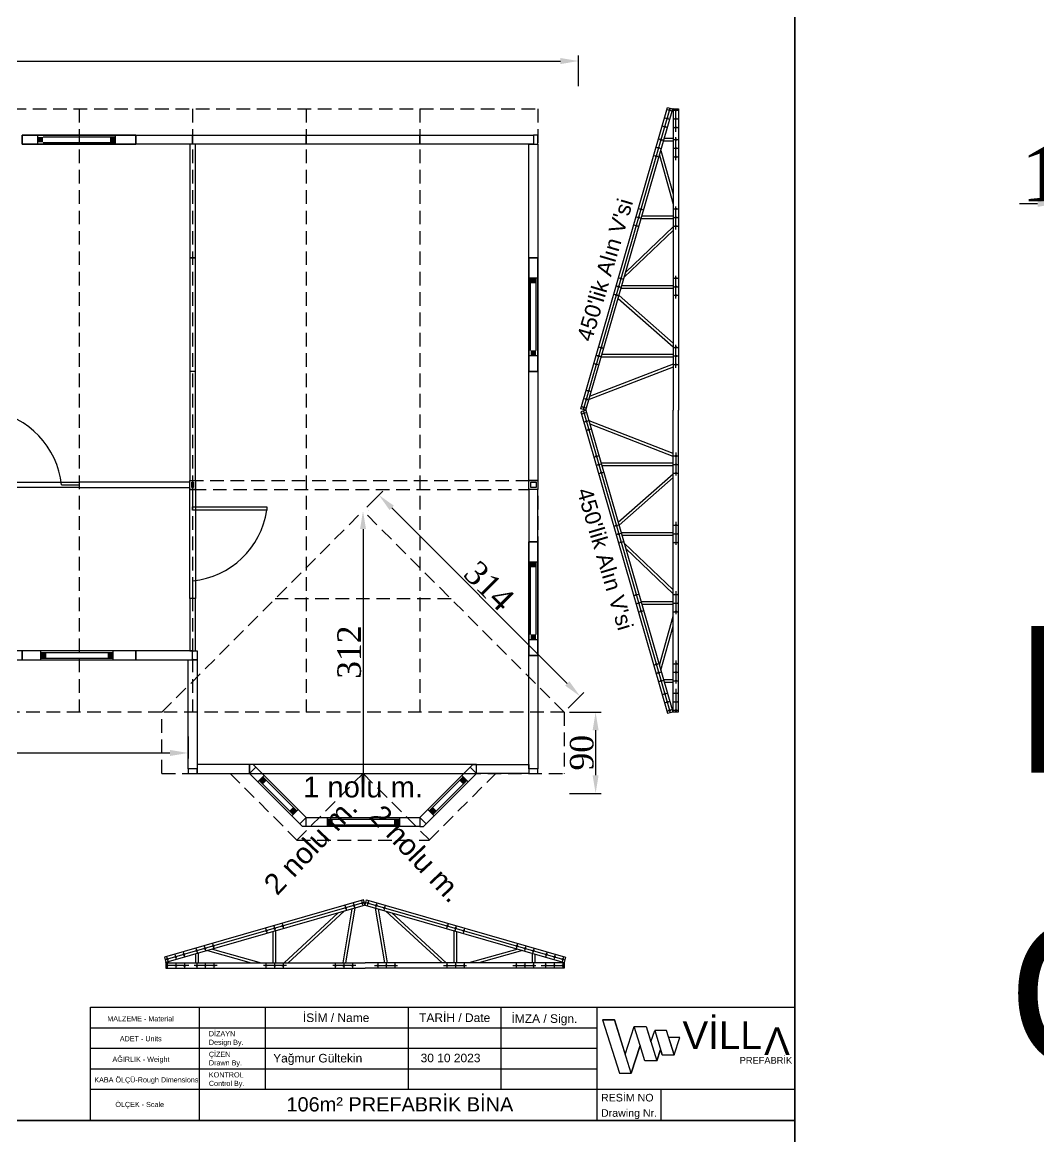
# Model space of a CAD drawing. Header units: millimetres. Extents: x 206945 to 219731, y -209822 to -201066.
# Drawn here: x 209069 to 210192, y -206064 to -204833 of the extents above; entities that cross this region are included whole.
import ezdxf
from ezdxf.enums import TextEntityAlignment as Align

# ---------------------------------------------------------------- set-up
doc = ezdxf.new("R2010")
doc.units = ezdxf.units.MM
doc.header["$MEASUREMENT"] = 0
doc.linetypes.add('DASHED', pattern=[0.75, 0.5, -0.25])
for name, color, linetype in [('1', 250, 'Continuous'), ('Block1', 255, 'Continuous'), ('DUVAR', 7, 'Continuous'), ('KAPI-PEN', 3, 'Continuous'), ('PANO', 11, 'Continuous'), ('ZEMİN', 191, 'Continuous'), ('ÖLÇÜLENDİRME', 121, 'Continuous')]:
    doc.layers.add(name, color=color, linetype=linetype)
doc.styles.add('133', font='times.ttf')
doc.styles.get("Standard").update_dxf_attribs({"font": 'arial.ttf'})
doc.dimstyles.new('MAKAS', dxfattribs={"dimscale": 20, "dimtxt": 1.3, "dimasz": 1, "dimexe": 0.3, "dimexo": 0.3, "dimgap": 0.1, "dimtad": 1, "dimrnd": 1, "dimzin": 12, "dimdsep": 46, "dimlunit": 6, "dimtxsty": '133', "dimcen": 0.8, "dimdle": 0.0005, "dimclrd": 4, "dimclre": 6, "dimclrt": 2, "dimazin": 3, "dimtfac": 1, "dimtmove": 0, "dimatfit": 2, "dimldrblk": 'DOTSMALL', "dimfxl": 0, "dimtolj": 1, "dimtzin": 0, "dimarcsym": 0})

# ---------------------------------------------------------------- blocks, each defined once
blk = doc.blocks.new('ehr')
at = {"layer": 'PANO', "color": 1}
for p, q in [((-20063, -6682.3), (-19983, -6682.3)), ((-20063, -6688.3), (-19983, -6688.3))]:
    blk.add_line(p, q, dxfattribs=at)
for points in [[(-20069, -6690.3), (-20069, -6680.3)], [(-19983, -6690.3), (-19983, -6680.3)]]:
    blk.add_lwpolyline(points, dxfattribs=at)
for points in [[(-20069, -6688.3), (-20063, -6688.3), (-20069, -6682.3), (-20063, -6682.3)], [(-19983, -6688.3), (-19989, -6688.3), (-19983, -6682.3), (-19989, -6682.3)]]:
    blk.add_solid(points, dxfattribs=at)
blk = doc.blocks.new('110')
blk.add_lwpolyline([(74265.2, -40100.5), (74265.2, -40226), (74275.2, -40226), (74275.2, -40100.5)], close=True)
blk = doc.blocks.new('ewrt')
at = {"layer": 'PANO', "color": 1}
for p, q in [((-20140.2, -6827.4), (-20140.2, -6747.4)), ((-20134.2, -6827.4), (-20134.2, -6747.4))]:
    blk.add_line(p, q, dxfattribs=at)
for points in [[(-20132.2, -6747.4), (-20142.2, -6747.4)], [(-20132.2, -6833.4), (-20142.2, -6833.4)]]:
    blk.add_lwpolyline(points, dxfattribs=at)
for points in [[(-20134.2, -6747.4), (-20134.2, -6753.4), (-20140.2, -6747.4), (-20140.2, -6753.4)], [(-20134.2, -6833.4), (-20134.2, -6827.4), (-20140.2, -6833.4), (-20140.2, -6827.4)]]:
    blk.add_solid(points, dxfattribs=at)
blk = doc.blocks.new('ey')
at = {"layer": 'PANO', "color": 1}
for p, q in [((-19606.1, -6885.5), (-19526.1, -6885.5)), ((-19606.1, -6891.5), (-19526.1, -6891.5))]:
    blk.add_line(p, q, dxfattribs=at)
for points in [[(-19606.1, -6893.5), (-19606.1, -6883.5)], [(-19526.1, -6893.5), (-19526.1, -6883.5)]]:
    blk.add_lwpolyline(points, dxfattribs=at)
for points in [[(-19606.1, -6891.5), (-19600.1, -6891.5), (-19606.1, -6885.5), (-19600.1, -6885.5)], [(-19526.1, -6891.5), (-19532.1, -6891.5), (-19526.1, -6885.5), (-19532.1, -6885.5)]]:
    blk.add_solid(points, dxfattribs=at)
blk = doc.blocks.new('D')
blk.add_lwpolyline([(69161.3, -39614.6), (69286.8, -39614.6), (69286.8, -39608.6), (69161.3, -39608.6)], close=True)
blk = doc.blocks.new('KAPI')
for points in [[(68907.3, -39991.1), (68907.3, -40116.6), (68913.3, -40116.6), (68913.3, -39991.1)], [(68907.3, -39991.1), (68907.3, -40116.6), (68913.3, -40116.6), (68913.3, -39991.1)], [(68913.3, -40116.6), (68913.3, -39991.1), (68907.3, -39991.1), (68907.3, -40116.6)]]:
    blk.add_lwpolyline(points, close=True)
at = {"layer": 'KAPI-PEN'}
for points in [[(68910.3, -39991.1), (68910.3, -40019.1)], [(68910.3, -40097.1), (68910.3, -40116.6)]]:
    blk.add_lwpolyline(points, dxfattribs=at)
blk.add_lwpolyline([(68910.3, -40097.1, -0.341049), (68828.3, -40019.1), (68910.3, -40019.1), (68910.3, -40015.1), (68828.3, -40015.1), (68828.3, -40019.1)], format="xyb", dxfattribs=at)
blk = doc.blocks.new('*D7210')
at = {"layer": 'Defpoints', "color": 0}
for p in [(209683.9, -204875.3), (208203.4, -204909.1), (209683.9, -204909.1)]:
    blk.add_point(p, dxfattribs=at)
at = {"layer": 'DUVAR', "color": 6, "lineweight": -2}
for p, q in [((208203.4, -204903.1), (208203.4, -204869.3)), ((209683.9, -204903.1), (209683.9, -204869.3))]:
    blk.add_line(p, q, dxfattribs=at)
at = {"layer": 'DUVAR', "color": 4, "lineweight": -2}
blk.add_line((208223.4, -204875.3), (209663.9, -204875.3), dxfattribs=at)
at = {"layer": 'DUVAR', "color": 4}
for points in [[(208223.4, -204872), (208223.4, -204878.7), (208203.4, -204875.3)], [(209663.9, -204878.7), (209663.9, -204872), (209683.9, -204875.3)]]:
    blk.add_solid(points, dxfattribs=at)
at = {"layer": 'DUVAR', "color": 2, "insert": (208943.7, -204860.1), "char_height": 26, "attachment_point": 5, "style": '133'}
blk.add_mtext('\\A1;1.480', dxfattribs=at)
blk = doc.blocks.new('_DotSmall')
at = {"color": 0, "linetype": 'ByBlock', "const_width": 0.5}
blk.add_lwpolyline([(-0.0625, 0, 1), (0.0625, 0, 1)], format="xyb", close=True, dxfattribs=at)
blk = doc.blocks.new('*D7212')
at = {"layer": 'Defpoints', "color": 0}
for p in [(209667.9, -205594.7), (209667.9, -205684.4), (209702.7, -205684.4)]:
    blk.add_point(p, dxfattribs=at)
at = {"layer": 'DUVAR', "color": 6, "lineweight": -2}
for p, q in [((209673.9, -205594.7), (209708.7, -205594.7)), ((209673.9, -205684.4), (209708.7, -205684.4))]:
    blk.add_line(p, q, dxfattribs=at)
at = {"layer": 'DUVAR', "color": 4, "lineweight": -2}
blk.add_line((209702.7, -205614.7), (209702.7, -205664.4), dxfattribs=at)
at = {"layer": 'DUVAR', "color": 4}
for points in [[(209706, -205614.7), (209699.4, -205614.7), (209702.7, -205594.7)], [(209699.4, -205664.4), (209706, -205664.4), (209702.7, -205684.4)]]:
    blk.add_solid(points, dxfattribs=at)
at = {"layer": 'DUVAR', "color": 2, "insert": (209687.5, -205639.5), "char_height": 26, "attachment_point": 5, "rotation": 90, "style": '133'}
blk.add_mtext('\\A1;90', dxfattribs=at)
blk = doc.blocks.new('*D7214')
at = {"layer": 'Defpoints', "color": 0}
for p in [(209445.7, -205372.4), (209685.5, -205577.1), (209667.9, -205594.7)]:
    blk.add_point(p, dxfattribs=at)
at = {"layer": 'DUVAR', "color": 6, "lineweight": -2}
for p, q in [((209449.9, -205368.2), (209467.5, -205350.6)), ((209672.2, -205590.4), (209689.8, -205572.9))]:
    blk.add_line(p, q, dxfattribs=at)
at = {"layer": 'DUVAR', "color": 4, "lineweight": -2}
blk.add_line((209477.4, -205369), (209671.4, -205563), dxfattribs=at)
at = {"layer": 'DUVAR', "color": 4}
for points in [[(209479.8, -205366.6), (209475, -205371.4), (209463.3, -205354.9)], [(209669, -205565.3), (209673.7, -205560.6), (209685.5, -205577.1)]]:
    blk.add_solid(points, dxfattribs=at)
at = {"layer": 'DUVAR', "color": 2, "insert": (209585.1, -205455.2), "char_height": 26, "attachment_point": 5, "rotation": 315, "style": '133'}
blk.add_mtext('\\A1;314', dxfattribs=at)
blk = doc.blocks.new('*D7215')
at = {"layer": 'Defpoints', "color": 0}
for p in [(209445.7, -205372.4), (209445.7, -205684.4), (209445.7, -205684.4)]:
    blk.add_point(p, dxfattribs=at)
at = {"layer": 'DUVAR', "color": 6, "lineweight": -2}
for p, q in [((209451.7, -205372.4), (209451.7, -205372.4)), ((209451.7, -205684.4), (209451.7, -205684.4))]:
    blk.add_line(p, q, dxfattribs=at)
at = {"layer": 'DUVAR', "color": 4, "lineweight": -2}
blk.add_line((209445.7, -205392.4), (209445.7, -205664.4), dxfattribs=at)
at = {"layer": 'DUVAR', "color": 4}
for points in [[(209449, -205392.4), (209442.4, -205392.4), (209445.7, -205372.4)], [(209442.4, -205664.4), (209449, -205664.4), (209445.7, -205684.4)]]:
    blk.add_solid(points, dxfattribs=at)
at = {"layer": 'DUVAR', "color": 2, "insert": (209430.5, -205528.4), "char_height": 26, "attachment_point": 5, "rotation": 90, "style": '133'}
blk.add_mtext('\\A1;312', dxfattribs=at)
blk = doc.blocks.new('*D7315')
at = {"layer": 'Defpoints', "color": 0}
for p in [(210211, -204944.1), (210226, -204944.1), (210226, -205033.1)]:
    blk.add_point(p, dxfattribs=at)
at = {"layer": 'ÖLÇÜLENDİRME', "color": 6, "lineweight": -2, "ltscale": 0.5}
for p, q in [((210211, -204950.1), (210211, -205039.1)), ((210226, -204950.1), (210226, -205039.1))]:
    blk.add_line(p, q, dxfattribs=at)
at = {"layer": 'ÖLÇÜLENDİRME', "color": 4, "lineweight": -2, "ltscale": 0.5}
for p, q in [((210191, -205033.1), (210171, -205033.1)), ((210211, -205033.1), (210226, -205033.1)), ((210246, -205033.1), (210266, -205033.1))]:
    blk.add_line(p, q, dxfattribs=at)
at = {"layer": 'ÖLÇÜLENDİRME', "color": 4}
for points in [[(210191, -205036.4), (210191, -205029.8), (210211, -205033.1)], [(210246, -205029.8), (210246, -205036.4), (210226, -205033.1)]]:
    blk.add_solid(points, dxfattribs=at)
at = {"layer": 'ÖLÇÜLENDİRME', "color": 2, "insert": (210218.5, -205000.6), "char_height": 60, "attachment_point": 5, "style": '133'}
blk.add_mtext('\\A1;15', dxfattribs=at)
blk = doc.blocks.new('*D7507')
at = {"layer": 'Defpoints', "color": 0}
for p in [(208634.9, -205615.5), (209252.4, -205615.5), (209252.4, -205639.8)]:
    blk.add_point(p, dxfattribs=at)
at = {"layer": 'DUVAR', "color": 6, "lineweight": -2}
for p, q in [((208634.9, -205621.5), (208634.9, -205645.8)), ((209252.4, -205621.5), (209252.4, -205645.8))]:
    blk.add_line(p, q, dxfattribs=at)
at = {"layer": 'DUVAR', "color": 4, "lineweight": -2}
blk.add_line((208654.9, -205639.8), (209232.4, -205639.8), dxfattribs=at)
at = {"layer": 'DUVAR', "color": 4}
for points in [[(208654.9, -205636.4), (208654.9, -205643.1), (208634.9, -205639.8)], [(209232.4, -205643.1), (209232.4, -205636.4), (209252.4, -205639.8)]]:
    blk.add_solid(points, dxfattribs=at)
at = {"layer": 'DUVAR', "color": 2, "insert": (208943.7, -205624.6), "char_height": 26, "attachment_point": 5, "style": '133'}
blk.add_mtext('\\A1;618', dxfattribs=at)

msp = doc.modelspace()

# ---------------------------------------------------------------- linework, layer by layer
at = {"color": 1, "ltscale": 5}
for p, q in [((209375.877, -205718.091), (209378.806, -205721.02)), ((209382.948, -205721.02), (209378.806, -205721.02)), ((209508.448, -205721.02), (209512.59, -205721.02)), ((209515.519, -205718.091), (209512.59, -205721.02))]:
    msp.add_line(p, q, dxfattribs=at)
at = {"linetype": 'Continuous', "lineweight": 25}
msp.add_line((209922.706, -206011.455), (209144.671, -206011.455), dxfattribs=at)
at = {"color": 254, "linetype": 'Continuous', "lineweight": 25, "ltscale": 1}
for p, q in [((209922.706, -206011.455), (209704.015, -206011.455)), ((209774.714, -206011.455), (209774.714, -206045.924))]:
    msp.add_line(p, q, dxfattribs=at)
at = {"color": 2}
for points in [[(209922.706, -203379.081), (219729.429, -203379.081), (219729.429, -209821.577), (209922.706, -209821.577)], [(209922.706, -206045.924), (207957.297, -206045.924), (207957.297, -204712.502), (209922.706, -204712.502)], [(209144.671, -205920.614), (209922.706, -205920.614), (209922.706, -206045.924), (209144.671, -206045.924)], [(209922.706, -207379.345), (207957.297, -207379.345), (207957.297, -206045.924), (209922.706, -206045.924)]]:
    msp.add_lwpolyline(points, close=True, dxfattribs=at)
for points in [[(209069.198, -204957.162), (209194.698, -204957.162), (209194.698, -204967.162), (209069.198, -204967.162)], [(209069.198, -204957.162), (209194.698, -204957.162), (209194.698, -204967.162), (209069.198, -204967.162)], [(209069.198, -204957.162), (209194.698, -204957.162), (209194.698, -204967.162), (209069.198, -204967.162)], [(209069.198, -204967.162), (209194.698, -204967.162), (209194.698, -204957.162), (209069.198, -204957.162)], [(209194.698, -204957.162), (209257.448, -204957.162), (209257.448, -204967.162), (209194.698, -204967.162)], [(209628.948, -205218.162), (209628.948, -205092.662), (209638.948, -205092.662), (209638.948, -205218.162)], [(209628.948, -205218.162), (209628.948, -205092.662), (209638.948, -205092.662), (209638.948, -205218.162)], [(209628.948, -205218.162), (209628.948, -205092.662), (209638.948, -205092.662), (209638.948, -205218.162)], [(209638.948, -205218.162), (209638.948, -205092.662), (209628.948, -205092.662), (209628.948, -205218.162)], [(209254.448, -205218.162), (209254.448, -205338.662), (209260.448, -205338.662), (209260.448, -205218.162)], [(209628.948, -205338.662), (209628.948, -205218.162), (209638.948, -205218.162), (209638.948, -205338.662)], [(209131.948, -205346.662), (209254.448, -205346.662), (209254.448, -205340.662), (209131.948, -205340.662)], [(209260.448, -205348.662), (209260.448, -205469.162), (209254.448, -205469.162), (209254.448, -205348.662)], [(209260.448, -205348.662), (209260.448, -205469.162), (209254.448, -205469.162), (209254.448, -205348.662)], [(209254.448, -205469.162), (209254.448, -205348.662), (209260.448, -205348.662), (209260.448, -205469.162)], [(209638.948, -205406.412), (209638.948, -205348.662), (209628.948, -205348.662), (209628.948, -205406.412)], [(209628.948, -205531.912), (209628.948, -205406.412), (209638.948, -205406.412), (209638.948, -205531.912)], [(209628.948, -205531.912), (209628.948, -205406.412), (209638.948, -205406.412), (209638.948, -205531.912)], [(209628.948, -205531.912), (209628.948, -205406.412), (209638.948, -205406.412), (209638.948, -205531.912)], [(209638.948, -205531.912), (209638.948, -205406.412), (209628.948, -205406.412), (209628.948, -205531.912)], [(209254.448, -205469.162), (209254.448, -205526.912), (209260.448, -205526.912), (209260.448, -205469.162)], [(209006.448, -205536.912), (209069.198, -205536.912), (209069.198, -205526.912), (209006.448, -205526.912)], [(209069.198, -205536.912), (209194.698, -205536.912), (209194.698, -205526.912), (209069.198, -205526.912)], [(209194.698, -205536.912), (209257.448, -205536.912), (209257.448, -205526.912), (209194.698, -205526.912)], [(209252.448, -205657.412), (209252.448, -205536.912), (209262.448, -205536.912), (209262.448, -205657.412)], [(209320.198, -205652.412), (209262.448, -205652.412), (209262.448, -205662.412), (209320.198, -205662.412)], [(209320.198, -205662.412), (209571.198, -205662.412), (209571.198, -205652.412), (209320.198, -205652.412)], [(209327.269, -205655.341), (209382.948, -205711.02), (209375.877, -205718.091), (209320.198, -205662.412)], [(209564.127, -205655.341), (209508.448, -205711.02), (209515.519, -205718.091), (209571.198, -205662.412)], [(209571.198, -205652.412), (209628.948, -205652.412), (209628.948, -205662.412), (209571.198, -205662.412)], [(209382.948, -205711.02), (209508.448, -205711.02), (209508.448, -205721.02), (209382.948, -205721.02)]]:
    msp.add_lwpolyline(points, close=True)
at = {"color": 1, "ltscale": 5}
for points in [[(209327.269, -205655.341), (209324.34, -205652.412), (209320.198, -205652.412)], [(209564.127, -205655.341), (209567.056, -205652.412), (209571.198, -205652.412)]]:
    msp.add_lwpolyline(points, dxfattribs=at)
msp.add_lwpolyline([(209710.338, -205934.499), (209728.929, -205993.528), (209741.874, -205993.528), (209723.589, -205934.499), (209710.338, -205934.499), (209723.589, -205934.499), (209735.452, -205972.795), (209745.272, -205941.881), (209758.541, -205941.881), (209770.353, -205979.721), (209757.247, -205979.721), (209751.89, -205962.794), (209741.874, -205993.528), (209751.89, -205962.794), (209745.272, -205941.881), (209758.541, -205941.881), (209763.86, -205958.921), (209768.088, -205946.409), (209776.34, -205973.415), (209774.535, -205967.506), (209770.353, -205979.721), (209774.535, -205967.506), (209776.34, -205973.415), (209789.609, -205973.415), (209795.92, -205954.01), (209783.33, -205954.01), (209789.609, -205973.415), (209780.871, -205946.409), (209768.088, -205946.409)])
at = {"layer": '1', "color": 7, "linetype": 'Continuous', "lineweight": 25, "ltscale": 1}
for p, q in [((209264.846, -206045.924), (209264.846, -205920.614)), ((209704.015, -205920.614), (209704.015, -206045.924))]:
    msp.add_line(p, q, dxfattribs=at)
at = {"layer": '1', "color": 254, "linetype": 'Continuous', "lineweight": 25, "ltscale": 1, "flags": 128}
for points in [[(209337.708, -205920.614), (209337.708, -206011.455), (209337.708, -206011.455)], [(209495.709, -205920.614), (209495.709, -206012.034)], [(209597.929, -205920.614), (209597.929, -206011.455)]]:
    msp.add_lwpolyline(points, dxfattribs=at)
at = {"layer": '1', "color": 255, "linetype": 'Continuous', "lineweight": 25, "ltscale": 1, "flags": 128}
for points in [[(209144.671, -205943.324), (209337.708, -205943.324), (209495.709, -205943.324), (209560.079, -205943.324), (209704.015, -205943.324)], [(209144.671, -205966.035), (209337.708, -205966.035), (209495.709, -205966.035), (209560.079, -205966.035), (209704.015, -205966.035)], [(209144.671, -205988.745), (209337.708, -205988.745), (209495.709, -205988.745), (209560.079, -205988.745), (209704.015, -205988.745)]]:
    msp.add_lwpolyline(points, dxfattribs=at)
at = {"layer": 'Block1', "color": 1, "linetype": 'DASHED', "ltscale": 30}
for p, q in [((208248.448, -204928.162), (209638.948, -204928.162)), ((209131.948, -204928.162), (209131.948, -205594.662)), ((209257.448, -204928.162), (209257.448, -205594.662)), ((209382.948, -204928.162), (209382.948, -205594.662)), ((209508.448, -204928.162), (209508.448, -205594.662)), ((209638.948, -204928.162), (209638.948, -205594.662)), ((209254.448, -205338.662), (209628.948, -205338.662)), ((209257.448, -205348.662), (209628.948, -205348.662)), ((209223.448, -205594.662), (209445.698, -205372.412)), ((209667.948, -205594.662), (209445.698, -205372.412)), ((209542.948, -205469.662), (209348.448, -205469.662)), ((209223.448, -205594.662), (208663.948, -205594.662)), ((209667.948, -205594.662), (209223.448, -205594.662)), ((209223.448, -205662.412), (209223.448, -205594.662)), ((209667.948, -205594.662), (209667.948, -205662.412)), ((209223.448, -205662.412), (209667.948, -205662.412)), ((209298.985, -205662.412), (209372.593, -205736.02)), ((209372.593, -205736.02), (209445.698, -205662.412)), ((209445.698, -205662.412), (209519.055, -205735.769)), ((209518.803, -205736.02), (209592.411, -205662.412)), ((209372.593, -205736.02), (209518.803, -205736.02))]:
    msp.add_line(p, q, dxfattribs=at)
at = {"layer": 'Block1', "color": 1}
for p, q in [((209686.298, -205259.501), (209782.265, -204926.501)), ((209692.063, -205261.162), (209788.03, -204928.162)), ((209782.265, -204926.501), (209788.03, -204928.162)), ((209788.476, -204931.162), (209787.166, -204931.162)), ((209788.476, -204928.162), (209788.03, -204928.162)), ((209788.476, -204928.162), (209788.476, -205261.162)), ((209788.476, -204928.162), (209794.476, -204928.162)), ((209794.476, -204928.162), (209794.476, -205261.162)), ((209777.8, -204963.662), (209788.476, -204963.662)), ((209778.664, -204960.662), (209788.476, -204960.662)), ((209773.235, -204979.5), (209788.476, -205033.55)), ((209774.811, -204974.033), (209788.476, -205022.496)), ((209788.476, -205049.662), (209753.015, -205049.662)), ((209788.476, -205046.662), (209753.88, -205046.662)), ((209788.476, -205062.603), (209734.393, -205114.28)), ((209788.476, -205058.454), (209736.044, -205108.554)), ((209730.969, -205126.162), (209788.476, -205126.162)), ((209731.834, -205123.162), (209788.476, -205123.162)), ((209727.68, -205137.574), (209788.476, -205191.022)), ((209728.599, -205134.387), (209788.476, -205187.027)), ((209788.476, -205202.662), (209708.923, -205202.662)), ((209788.476, -205199.662), (209709.787, -205199.662)), ((209692.063, -205261.162), (209686.298, -205259.501)), ((209692.063, -205261.162), (209686.298, -205262.824)), ((209686.298, -205262.824), (209782.265, -205595.824)), ((209692.063, -205261.162), (209788.03, -205594.162)), ((209788.476, -205594.162), (209788.476, -205261.162)), ((209794.476, -205594.162), (209794.476, -205261.162)), ((209788.476, -205319.662), (209708.923, -205319.662)), ((209788.476, -205322.662), (209709.787, -205322.662)), ((209727.68, -205384.75), (209788.476, -205331.302)), ((209728.599, -205387.937), (209788.476, -205335.297)), ((209730.969, -205396.162), (209788.476, -205396.162)), ((209731.834, -205399.162), (209788.476, -205399.162)), ((209788.476, -205459.721), (209734.393, -205408.044)), ((209788.476, -205463.87), (209736.044, -205413.771)), ((209788.476, -205472.662), (209753.015, -205472.662)), ((209788.476, -205475.662), (209753.88, -205475.662)), ((209773.235, -205542.824), (209788.476, -205488.774)), ((209774.811, -205548.291), (209788.476, -205499.829)), ((209777.8, -205558.662), (209788.476, -205558.662)), ((209778.664, -205561.662), (209788.476, -205561.662)), ((209782.265, -205595.824), (209788.03, -205594.162)), ((209788.476, -205591.162), (209787.166, -205591.162)), ((209788.476, -205594.162), (209788.03, -205594.162)), ((209788.476, -205594.162), (209794.476, -205594.162)), ((209446.286, -205802.066), (209226.286, -205865.468)), ((209447.948, -205807.832), (209227.948, -205871.233)), ((209447.948, -205807.832), (209446.286, -205802.066)), ((209447.948, -205807.832), (209449.61, -205802.066)), ((209447.948, -205807.832), (209667.948, -205871.233)), ((209449.61, -205802.066), (209669.61, -205865.468)), ((209346.448, -205871.679), (209346.448, -205837.083)), ((209349.448, -205871.679), (209349.448, -205836.218)), ((209546.448, -205871.679), (209546.448, -205836.218)), ((209549.448, -205871.679), (209549.448, -205837.083)), ((209279.286, -205856.438), (209333.336, -205871.679)), ((209616.61, -205856.438), (209562.56, -205871.679)), ((209226.286, -205865.468), (209227.948, -205871.233)), ((209260.448, -205861.867), (209260.448, -205871.679)), ((209263.448, -205861.003), (209263.448, -205871.679)), ((209273.819, -205858.014), (209322.281, -205871.679)), ((209622.077, -205858.014), (209573.615, -205871.679)), ((209632.448, -205861.003), (209632.448, -205871.679)), ((209635.448, -205861.867), (209635.448, -205871.679)), ((209669.61, -205865.468), (209667.948, -205871.233)), ((209227.948, -205871.679), (209227.948, -205871.233)), ((209227.948, -205871.679), (209447.948, -205871.679)), ((209227.948, -205871.679), (209227.948, -205877.679)), ((209227.948, -205877.679), (209447.948, -205877.679)), ((209230.948, -205871.679), (209230.948, -205870.369)), ((209667.948, -205871.679), (209447.948, -205871.679)), ((209667.948, -205877.679), (209447.948, -205877.679)), ((209664.948, -205871.679), (209664.948, -205870.369)), ((209667.948, -205871.679), (209667.948, -205871.233)), ((209667.948, -205871.679), (209667.948, -205877.679))]:
    msp.add_line(p, q, dxfattribs=at)
at = {"layer": 'Block1', "color": 2}
for p, q in [((209689.181, -205260.331), (209785.148, -204927.331)), ((209781.593, -204928.831), (209787.359, -204930.493)), ((209788.476, -204929.662), (209794.476, -204929.662)), ((209778.963, -204937.96), (209784.728, -204939.621)), ((209788.476, -204939.162), (209794.476, -204939.162)), ((209776.332, -204947.088), (209782.097, -204948.75)), ((209788.476, -204948.662), (209794.476, -204948.662)), ((209769.596, -204970.46), (209775.362, -204972.121)), ((209772.227, -204961.331), (209777.993, -204962.993)), ((209788.476, -204962.162), (209794.476, -204962.162)), ((209766.966, -204979.588), (209772.731, -204981.25)), ((209788.476, -204971.662), (209794.476, -204971.662)), ((209788.476, -204981.162), (209794.476, -204981.162)), ((209750.074, -205038.203), (209755.839, -205039.864)), ((209788.476, -205038.662), (209794.476, -205038.662)), ((209744.812, -205056.46), (209750.578, -205058.121)), ((209747.443, -205047.331), (209753.208, -205048.993)), ((209788.476, -205048.162), (209794.476, -205048.162)), ((209788.476, -205057.662), (209794.476, -205057.662)), ((209728.027, -205114.703), (209733.793, -205116.364)), ((209788.476, -205115.162), (209794.476, -205115.162)), ((209725.397, -205123.831), (209731.162, -205125.493)), ((209788.476, -205124.662), (209794.476, -205124.662)), ((209722.766, -205132.96), (209728.531, -205134.621)), ((209788.476, -205134.162), (209794.476, -205134.162)), ((209705.981, -205191.203), (209711.746, -205192.864)), ((209788.476, -205191.662), (209794.476, -205191.662)), ((209703.35, -205200.331), (209709.115, -205201.993)), ((209788.476, -205201.162), (209794.476, -205201.162)), ((209700.719, -205209.46), (209706.485, -205211.121)), ((209788.476, -205210.662), (209794.476, -205210.662)), ((209692.231, -205238.913), (209697.997, -205240.574)), ((209689.601, -205248.041), (209695.366, -205249.703)), ((209686.97, -205257.17), (209692.735, -205258.831)), ((209686.97, -205265.154), (209692.735, -205263.493)), ((209689.181, -205261.993), (209785.148, -205594.993)), ((209689.601, -205274.283), (209695.366, -205272.621)), ((209692.231, -205283.411), (209697.997, -205281.75)), ((209700.719, -205312.865), (209706.485, -205311.203)), ((209788.476, -205311.662), (209794.476, -205311.662)), ((209703.35, -205321.993), (209709.115, -205320.332)), ((209788.476, -205321.162), (209794.476, -205321.162)), ((209705.981, -205331.122), (209711.746, -205329.46)), ((209788.476, -205330.662), (209794.476, -205330.662)), ((209722.766, -205389.365), (209728.531, -205387.703)), ((209788.476, -205388.162), (209794.476, -205388.162)), ((209725.397, -205398.493), (209731.162, -205396.832)), ((209788.476, -205397.662), (209794.476, -205397.662)), ((209728.027, -205407.622), (209733.793, -205405.96)), ((209788.476, -205407.162), (209794.476, -205407.162)), ((209744.812, -205465.864), (209750.578, -205464.203)), ((209747.443, -205474.993), (209753.208, -205473.331)), ((209788.476, -205464.662), (209794.476, -205464.662)), ((209788.476, -205474.162), (209794.476, -205474.162)), ((209750.074, -205484.121), (209755.839, -205482.46)), ((209788.476, -205483.662), (209794.476, -205483.662)), ((209766.966, -205542.736), (209772.731, -205541.074)), ((209788.476, -205541.162), (209794.476, -205541.162)), ((209769.596, -205551.864), (209775.362, -205550.203)), ((209772.227, -205560.993), (209777.993, -205559.331)), ((209788.476, -205550.662), (209794.476, -205550.662)), ((209788.476, -205560.162), (209794.476, -205560.162)), ((209776.332, -205575.236), (209782.097, -205573.574)), ((209788.476, -205573.662), (209794.476, -205573.662)), ((209778.963, -205584.364), (209784.728, -205582.703)), ((209788.476, -205583.162), (209794.476, -205583.162)), ((209781.593, -205593.493), (209787.359, -205591.831)), ((209788.476, -205592.662), (209794.476, -205592.662)), ((209447.117, -205804.949), (209227.117, -205868.351)), ((209425.699, -205807.999), (209427.36, -205813.765)), ((209434.827, -205805.369), (209436.489, -205811.134)), ((209443.956, -205802.738), (209445.617, -205808.503)), ((209448.779, -205804.949), (209668.779, -205868.351)), ((209451.94, -205802.738), (209450.279, -205808.503)), ((209461.069, -205805.369), (209459.407, -205811.134)), ((209470.197, -205807.999), (209468.536, -205813.765)), ((209347.117, -205830.646), (209348.779, -205836.411)), ((209356.246, -205828.015), (209357.907, -205833.78)), ((209539.65, -205828.015), (209537.989, -205833.78)), ((209548.779, -205830.646), (209547.117, -205836.411)), ((209337.989, -205833.277), (209339.65, -205839.042)), ((209557.907, -205833.277), (209556.246, -205839.042)), ((209261.117, -205855.43), (209262.779, -205861.195)), ((209270.246, -205852.799), (209271.907, -205858.565)), ((209279.374, -205850.169), (209281.036, -205855.934)), ((209616.522, -205850.169), (209614.86, -205855.934)), ((209625.65, -205852.799), (209623.989, -205858.565)), ((209634.779, -205855.43), (209633.117, -205861.195)), ((209228.617, -205864.796), (209230.279, -205870.562)), ((209237.746, -205862.165), (209239.407, -205867.931)), ((209246.874, -205859.535), (209248.536, -205865.3)), ((209649.022, -205859.535), (209647.36, -205865.3)), ((209658.15, -205862.165), (209656.489, -205867.931)), ((209667.279, -205864.796), (209665.617, -205870.562)), ((209229.448, -205871.679), (209229.448, -205877.679)), ((209238.948, -205871.679), (209238.948, -205877.679)), ((209248.448, -205871.679), (209248.448, -205877.679)), ((209261.948, -205871.679), (209261.948, -205877.679)), ((209271.448, -205871.679), (209271.448, -205877.679)), ((209280.948, -205871.679), (209280.948, -205877.679)), ((209338.448, -205871.679), (209338.448, -205877.679)), ((209347.948, -205871.679), (209347.948, -205877.679)), ((209357.448, -205871.679), (209357.448, -205877.679)), ((209414.948, -205871.679), (209414.948, -205877.679)), ((209424.448, -205871.679), (209424.448, -205877.679)), ((209433.948, -205871.679), (209433.948, -205877.679)), ((209461.948, -205871.679), (209461.948, -205877.679)), ((209471.448, -205871.679), (209471.448, -205877.679)), ((209480.948, -205871.679), (209480.948, -205877.679)), ((209538.448, -205871.679), (209538.448, -205877.679)), ((209547.948, -205871.679), (209547.948, -205877.679)), ((209557.448, -205871.679), (209557.448, -205877.679)), ((209614.948, -205871.679), (209614.948, -205877.679)), ((209624.448, -205871.679), (209624.448, -205877.679)), ((209633.948, -205871.679), (209633.948, -205877.679)), ((209647.448, -205871.679), (209647.448, -205877.679)), ((209656.948, -205871.679), (209656.948, -205877.679)), ((209666.448, -205871.679), (209666.448, -205877.679))]:
    msp.add_line(p, q, dxfattribs=at)
at = {"layer": 'Block1', "color": 1}
for centre, radius in [((209784.476, -204929.662), 0.8), ((209784.476, -204929.662), 0.4), ((209791.476, -204929.662), 0.8), ((209791.476, -204929.662), 0.4), ((209781.845, -204938.791), 0.8), ((209781.845, -204938.791), 0.4), ((209791.476, -204939.162), 0.8), ((209791.476, -204939.162), 0.4), ((209779.215, -204947.919), 0.8), ((209779.215, -204947.919), 0.4), ((209791.476, -204948.662), 0.8), ((209791.476, -204948.662), 0.4), ((209772.479, -204971.291), 0.8), ((209775.11, -204962.162), 0.8), ((209775.11, -204962.162), 0.4), ((209791.476, -204962.162), 0.8), ((209791.476, -204971.662), 0.8), ((209791.476, -204962.162), 0.4), ((209769.848, -204980.419), 0.8), ((209769.848, -204980.419), 0.4), ((209772.479, -204971.291), 0.4), ((209791.476, -204981.162), 0.8), ((209791.476, -204971.662), 0.4), ((209791.476, -204981.162), 0.4), ((209752.956, -205039.034), 0.8), ((209752.956, -205039.034), 0.4), ((209791.476, -205038.662), 0.8), ((209791.476, -205038.662), 0.4), ((209747.695, -205057.291), 0.8), ((209747.695, -205057.291), 0.4), ((209750.326, -205048.162), 0.8), ((209750.326, -205048.162), 0.4), ((209791.476, -205048.162), 0.8), ((209791.476, -205057.662), 0.8), ((209791.476, -205048.162), 0.4), ((209791.476, -205057.662), 0.4), ((209730.91, -205115.534), 0.8), ((209730.91, -205115.534), 0.4), ((209791.476, -205115.162), 0.8), ((209791.476, -205115.162), 0.4), ((209728.279, -205124.662), 0.8), ((209728.279, -205124.662), 0.4), ((209791.476, -205124.662), 0.8), ((209791.476, -205124.662), 0.4), ((209725.649, -205133.791), 0.8), ((209725.648, -205133.791), 0.4), ((209791.476, -205134.162), 0.8), ((209791.476, -205134.162), 0.4), ((209708.864, -205192.034), 0.8), ((209708.863, -205192.034), 0.4), ((209791.476, -205191.662), 0.8), ((209791.476, -205191.662), 0.4), ((209706.233, -205201.162), 0.8), ((209706.233, -205201.162), 0.4), ((209791.476, -205201.162), 0.8), ((209791.476, -205201.162), 0.4), ((209703.602, -205210.291), 0.8), ((209703.602, -205210.29), 0.4), ((209791.476, -205210.662), 0.8), ((209791.476, -205210.662), 0.4), ((209695.114, -205239.744), 0.8), ((209695.114, -205239.744), 0.4), ((209692.483, -205248.872), 0.8), ((209692.483, -205248.872), 0.4), ((209689.852, -205258.001), 0.8), ((209689.852, -205264.324), 0.8), ((209689.852, -205258.001), 0.4), ((209689.852, -205264.324), 0.4), ((209692.483, -205273.452), 0.8), ((209692.483, -205273.452), 0.4), ((209695.114, -205282.581), 0.8), ((209695.114, -205282.581), 0.4), ((209703.602, -205312.034), 0.8), ((209703.602, -205312.034), 0.4), ((209791.476, -205311.662), 0.8), ((209791.476, -205311.662), 0.4), ((209706.233, -205321.162), 0.8), ((209706.233, -205321.162), 0.4), ((209791.476, -205321.162), 0.8), ((209791.476, -205321.162), 0.4), ((209708.864, -205330.291), 0.8), ((209708.863, -205330.291), 0.4), ((209791.476, -205330.662), 0.8), ((209791.476, -205330.662), 0.4), ((209725.649, -205388.534), 0.8), ((209725.648, -205388.534), 0.4), ((209791.476, -205388.162), 0.8), ((209791.476, -205388.162), 0.4), ((209728.279, -205397.662), 0.8), ((209728.279, -205397.662), 0.4), ((209791.476, -205397.662), 0.8), ((209791.476, -205397.662), 0.4), ((209730.91, -205406.791), 0.8), ((209730.91, -205406.791), 0.4), ((209791.476, -205407.162), 0.8), ((209791.476, -205407.162), 0.4), ((209747.695, -205465.034), 0.8), ((209747.695, -205465.034), 0.4), ((209750.326, -205474.162), 0.8), ((209750.326, -205474.162), 0.4), ((209791.476, -205464.662), 0.8), ((209791.476, -205474.162), 0.8), ((209791.476, -205464.662), 0.4), ((209791.476, -205474.162), 0.4), ((209752.956, -205483.291), 0.8), ((209752.956, -205483.291), 0.4), ((209791.476, -205483.662), 0.8), ((209791.476, -205483.662), 0.4), ((209769.848, -205541.905), 0.8), ((209769.848, -205541.905), 0.4), ((209791.476, -205541.162), 0.8), ((209791.476, -205541.162), 0.4), ((209772.479, -205551.034), 0.8), ((209772.479, -205551.034), 0.4), ((209775.11, -205560.162), 0.8), ((209775.11, -205560.162), 0.4), ((209791.476, -205550.662), 0.8), ((209791.476, -205560.162), 0.8), ((209791.476, -205550.662), 0.4), ((209791.476, -205560.162), 0.4), ((209779.215, -205574.405), 0.8), ((209779.215, -205574.405), 0.4), ((209791.476, -205573.662), 0.8), ((209791.476, -205573.662), 0.4), ((209781.845, -205583.534), 0.8), ((209781.845, -205583.534), 0.4), ((209791.476, -205583.162), 0.8), ((209791.476, -205583.162), 0.4), ((209784.476, -205592.662), 0.8), ((209784.476, -205592.662), 0.4), ((209791.476, -205592.662), 0.8), ((209791.476, -205592.662), 0.4), ((209435.658, -205808.251), 0.8), ((209435.658, -205808.251), 0.4), ((209444.786, -205805.621), 0.8), ((209444.786, -205805.621), 0.4), ((209451.11, -205805.621), 0.8), ((209451.11, -205805.621), 0.4), ((209460.238, -205808.251), 0.8), ((209460.238, -205808.251), 0.4), ((209426.529, -205810.882), 0.8), ((209426.529, -205810.882), 0.4), ((209469.367, -205810.882), 0.8), ((209469.367, -205810.882), 0.4), ((209357.076, -205830.898), 0.8), ((209357.076, -205830.898), 0.4), ((209538.82, -205830.898), 0.8), ((209538.82, -205830.898), 0.4), ((209338.819, -205836.159), 0.8), ((209338.819, -205836.159), 0.4), ((209347.948, -205833.529), 0.8), ((209347.948, -205833.528), 0.4), ((209547.948, -205833.529), 0.8), ((209547.948, -205833.528), 0.4), ((209557.077, -205836.159), 0.8), ((209557.077, -205836.159), 0.4), ((209271.077, -205855.682), 0.8), ((209271.076, -205855.682), 0.4), ((209280.205, -205853.051), 0.8), ((209280.205, -205853.051), 0.4), ((209615.691, -205853.051), 0.8), ((209615.691, -205853.051), 0.4), ((209624.82, -205855.682), 0.8), ((209624.82, -205855.682), 0.4), ((209229.448, -205867.679), 0.8), ((209229.448, -205867.679), 0.4), ((209238.577, -205865.048), 0.8), ((209238.577, -205865.048), 0.4), ((209247.705, -205862.417), 0.8), ((209247.705, -205862.417), 0.4), ((209261.948, -205858.313), 0.8), ((209261.948, -205858.313), 0.4), ((209633.948, -205858.313), 0.8), ((209633.948, -205858.313), 0.4), ((209648.191, -205862.417), 0.8), ((209648.191, -205862.417), 0.4), ((209657.319, -205865.048), 0.8), ((209657.32, -205865.048), 0.4), ((209666.448, -205867.679), 0.8), ((209666.448, -205867.679), 0.4), ((209229.448, -205874.679), 0.8), ((209229.448, -205874.679), 0.4), ((209238.948, -205874.679), 0.8), ((209238.948, -205874.679), 0.4), ((209248.448, -205874.679), 0.8), ((209248.448, -205874.679), 0.4), ((209261.948, -205874.679), 0.8), ((209261.948, -205874.679), 0.4), ((209271.448, -205874.679), 0.8), ((209271.448, -205874.679), 0.4), ((209280.948, -205874.679), 0.8), ((209280.948, -205874.679), 0.4), ((209338.448, -205874.679), 0.8), ((209338.448, -205874.679), 0.4), ((209347.948, -205874.679), 0.8), ((209347.948, -205874.679), 0.4), ((209357.448, -205874.679), 0.8), ((209357.448, -205874.679), 0.4), ((209414.948, -205874.679), 0.8), ((209414.948, -205874.679), 0.4), ((209424.448, -205874.679), 0.8), ((209424.448, -205874.679), 0.4), ((209433.948, -205874.679), 0.8), ((209433.948, -205874.679), 0.4), ((209461.948, -205874.679), 0.8), ((209461.948, -205874.679), 0.4), ((209471.448, -205874.679), 0.8), ((209471.448, -205874.679), 0.4), ((209480.948, -205874.679), 0.8), ((209480.948, -205874.679), 0.4), ((209538.448, -205874.679), 0.8), ((209538.448, -205874.679), 0.4), ((209547.948, -205874.679), 0.8), ((209547.948, -205874.679), 0.4), ((209557.448, -205874.679), 0.8), ((209557.448, -205874.679), 0.4), ((209614.948, -205874.679), 0.8), ((209614.948, -205874.679), 0.4), ((209624.448, -205874.679), 0.8), ((209624.448, -205874.679), 0.4), ((209633.948, -205874.679), 0.8), ((209633.948, -205874.679), 0.4), ((209647.448, -205874.679), 0.8), ((209647.448, -205874.679), 0.4), ((209656.948, -205874.679), 0.8), ((209656.948, -205874.679), 0.4), ((209666.448, -205874.679), 0.8), ((209666.448, -205874.679), 0.4)]:
    msp.add_circle(centre, radius, dxfattribs=at)
at = {"layer": 'DUVAR', "color": 1}
for p, q in [((209794.476, -204928.162), (209794.476, -205261.162)), ((209788.476, -205213.428), (209695.475, -205249.325)), ((209788.476, -205210.212), (209696.517, -205245.707)), ((209794.476, -205594.162), (209794.476, -205261.162)), ((209788.476, -205308.896), (209695.475, -205272.999)), ((209788.476, -205312.112), (209696.517, -205276.617))]:
    msp.add_line(p, q, dxfattribs=at)
for points in [[(209638.948, -204957.162), (209633.948, -204957.162), (209633.948, -204967.162), (209638.948, -204967.162)], [(209254.448, -205338.662), (209260.448, -205338.662), (209260.448, -205348.662), (209254.448, -205348.662)], [(209628.948, -205338.662), (209638.948, -205338.662), (209638.948, -205348.662), (209628.948, -205348.662)], [(209256.448, -205340.662), (209258.448, -205340.662), (209258.448, -205346.662), (209256.448, -205346.662)], [(209630.948, -205340.662), (209636.948, -205340.662), (209636.948, -205346.662), (209630.948, -205346.662)], [(209257.448, -205526.912), (209262.448, -205526.912), (209262.448, -205536.912), (209257.448, -205536.912)], [(209252.448, -205657.412), (209252.448, -205662.412), (209262.448, -205662.412), (209262.448, -205657.412)], [(209628.948, -205657.412), (209628.948, -205662.412), (209638.948, -205662.412), (209638.948, -205657.412)]]:
    msp.add_lwpolyline(points, close=True, dxfattribs=at)
at = {"layer": 'KAPI-PEN'}
for points in [[(209257.448, -205348.662), (209257.448, -205371.662)], [(209257.448, -205449.662), (209257.448, -205469.162)]]:
    msp.add_lwpolyline(points, dxfattribs=at)
msp.add_lwpolyline([(209257.448, -205449.662, 0.34104855), (209339.448, -205371.662), (209257.448, -205371.662), (209257.448, -205367.662), (209339.448, -205367.662), (209339.448, -205371.662)], format="xyb", dxfattribs=at)
at = {"layer": 'PANO', "color": 5}
for p, q in [((209330.84, -205670.226), (209368.488, -205707.874)), ((209335.083, -205665.983), (209372.731, -205703.631)), ((209556.313, -205665.983), (209518.665, -205703.631)), ((209560.556, -205670.226), (209522.908, -205707.874)), ((209405.999, -205713.02), (209485.999, -205713.02)), ((209405.999, -205719.02), (209485.999, -205719.02))]:
    msp.add_line(p, q, dxfattribs=at)
for points in [[(209336.497, -205664.569), (209329.426, -205671.64)], [(209554.899, -205664.569), (209561.97, -205671.64)], [(209374.145, -205702.217), (209367.074, -205709.288)], [(209517.251, -205702.217), (209524.322, -205709.288)], [(209405.999, -205711.02), (209405.999, -205721.02)], [(209485.999, -205711.02), (209485.999, -205721.02)]]:
    msp.add_lwpolyline(points, dxfattribs=at)
for points in [[(209335.083, -205665.983), (209339.326, -205670.226), (209330.84, -205670.226), (209335.083, -205674.469)], [(209556.313, -205665.983), (209552.07, -205670.226), (209560.556, -205670.226), (209556.313, -205674.469)], [(209372.731, -205703.631), (209368.488, -205699.389), (209368.488, -205707.874), (209364.245, -205703.631)], [(209518.665, -205703.631), (209522.908, -205699.389), (209522.908, -205707.874), (209527.151, -205703.631)], [(209405.999, -205713.02), (209411.999, -205713.02), (209405.999, -205719.02), (209411.999, -205719.02)], [(209485.999, -205713.02), (209479.999, -205713.02), (209485.999, -205719.02), (209479.999, -205719.02)]]:
    msp.add_solid(points, dxfattribs=at)
at = {"layer": 'ZEMİN', "color": 1}
for p, q in [((209358.486, -205871.679), (209418.401, -205816.347)), ((209362.907, -205871.679), (209424.829, -205814.494)), ((209433.505, -205811.994), (209423.433, -205871.679)), ((209436.703, -205811.072), (209426.475, -205871.679)), ((209459.193, -205811.072), (209469.421, -205871.679)), ((209462.391, -205811.994), (209472.463, -205871.679)), ((209532.989, -205871.679), (209471.067, -205814.494)), ((209537.41, -205871.679), (209477.495, -205816.347))]:
    msp.add_line(p, q, dxfattribs=at)
at = {"layer": 'ÖLÇÜLENDİRME', "color": 2, "ltscale": 0.5}
for p, q in [((209791.476, -204953.541), (209791.476, -204928.162)), ((209791.476, -204984.849), (209791.476, -204959.471)), ((209791.476, -205061.349), (209791.476, -205035.971)), ((209791.476, -205137.849), (209791.476, -205112.471)), ((209791.476, -205214.349), (209791.476, -205188.971)), ((209791.476, -205307.975), (209791.476, -205333.354)), ((209791.476, -205384.475), (209791.476, -205409.854)), ((209791.476, -205460.975), (209791.476, -205486.354)), ((209791.476, -205537.475), (209791.476, -205562.854)), ((209791.476, -205568.784), (209791.476, -205594.162)), ((209253.326, -205874.679), (209227.948, -205874.679)), ((209284.635, -205874.679), (209259.257, -205874.679)), ((209361.135, -205874.679), (209335.757, -205874.679)), ((209437.635, -205874.679), (209412.257, -205874.679)), ((209458.261, -205874.679), (209483.639, -205874.679)), ((209534.761, -205874.679), (209560.139, -205874.679)), ((209611.261, -205874.679), (209636.639, -205874.679)), ((209642.57, -205874.679), (209667.948, -205874.679))]:
    msp.add_line(p, q, dxfattribs=at)

# ---------------------------------------------------------------- block references
at = {"xscale": -1}
for name, p, rotation in [('110', (169156.947, -130691.93), 89.99999999999993), ('110', (169282.447, -130691.93), 89.99999999999991), ('110', (169407.947, -130691.93), 89.99999999999993), ('110', (135363.716, -245193.163), 180), ('KAPI', (169015.373, -136433.33), 89.99999999999994), ('110', (135363.716, -245757.913), 180)]:
    msp.add_blockref(name, p, dxfattribs=dict(at, rotation=rotation))
at = {"rotation": 270}
for p in [(248869.023, -135805.83), (248869.023, -135931.33)]:
    msp.add_blockref('D', p, dxfattribs=at)
at = {"layer": 'Block1', "color": 0}
for name, p in [('ehr', (229155.2, -198276.855)), ('ewrt', (229771.127, -198367.701)), ('ewrt', (229771.127, -198681.451)), ('ey', (228695.823, -198643.396))]:
    msp.add_blockref(name, p, dxfattribs=at)

# ---------------------------------------------------------------- texts
at = {"linetype": 'Continuous', "lineweight": 25}
for rotation, p in [(73.519386, (209698.33, -205186.331)), (286.480614, (209681.81, -205350.03))]:
    msp.add_text("450'lik Alın V'si", height=17.45473, rotation=rotation, dxfattribs=at).set_placement(p)
at = {"attachment_point": 1}
for s, insert, char_height in [('{\\f@Arial Unicode MS|b0|i0|c162|p34;VİLL}', (209798.718, -205936.311), 30.492), ('{\\f@Arial Unicode MS|b0|i0|c162|p34;PREFABRİK}', (209861.926, -205975.694), 7.31808)]:
    msp.add_mtext_dynamic_manual_height_columns(s, width=1251.58766, gutter_width=12.5, heights=[297.917], dxfattribs=dict(at, insert=insert, char_height=char_height))
at = {"insert": (209917.337, -205973.327), "char_height": 30.492, "attachment_point": 1, "rotation": 180}
msp.add_mtext_dynamic_manual_height_columns('{\\f@Arial Unicode MS|b0|i0|c162|p34;V}', width=1251.58766, gutter_width=12.5, heights=[297.917], dxfattribs=at)
at = {"layer": '1', "color": 0, "lineweight": 25}
e = msp.add_text('1 nolu m.', height=23.04, dxfattribs=at)
e.set_placement((209379.553, -205688.866))
e.dxf.unprotected_set("ltscale", 0)
for rotation, p in [(46.746927, (209350.732, -205798.242)), (313.253073, (209451.245, -205710.685))]:
    e = msp.add_text('2 nolu m.', height=23.04, rotation=rotation, dxfattribs=at)
    e.set_placement(p)
    e.dxf.unprotected_set("ltscale", 0)
for s, height, p in [('MALZEME - Material', 5.67755, (209163.079, -205936.247)), ('İSİM / Name', 9.46259, (209379.272, -205937.013)), ('TARİH / Date', 9.46259, (209507.692, -205937.004)), ('İMZA / Sign.', 9.46259, (209609.792, -205937.959)), ('ADET - Units', 5.67755, (209176.971, -205958.321)), ('DİZAYN', 5.6776, (209275.379, -205952.787)), ('Design By.', 5.6776, (209275.379, -205962.25)), ('AĞIRLIK - Weight', 5.67755, (209168.855, -205981.031)), ('ÇİZEN', 5.6776, (209275.379, -205975.497)), ('Drawn By.', 5.6776, (209275.379, -205984.96)), ('Yağmur Gültekin', 9.46259, (209346.44, -205981.687)), ('KONTROL', 5.6776, (209275.379, -205998.207)), ('KABA ÖLÇÜ-Rough Dimensions', 5.67755, (209148.798, -206003.742)), ('Control By.', 5.67755, (209275.379, -206007.67)), ('RESİM NO', 8.4112, (209708.659, -206024.781)), ('ÖLÇEK - Scale', 5.67755, (209172.062, -206030.941)), ('Drawing Nr.', 8.41119, (209708.659, -206041.719))]:
    msp.add_text(s, height=height, dxfattribs=at).set_placement(p)
msp.add_text('30 10 2023', height=9.4626, dxfattribs=at).set_placement((209575.487, -205981.484), align=Align.RIGHT)
msp.add_text('106m² PREFABRİK BİNA', height=15.75147, dxfattribs=at).set_placement((209486.445, -206035.84), align=Align.CENTER)
at = {"layer": 'ÖLÇÜLENDİRME', "color": 2, "char_height": 162, "width": 10329.32356, "attachment_point": 1}
for s, insert in [("Baş Makas 2 ad.  ( 100'lük Omega )  LAMBİRİ KAPLANACAK", (210165.774, -205499.405)), ('Orta Makas 6 ad.  ( Omegasız )', (210158.873, -205824.937))]:
    msp.add_mtext(s, dxfattribs=dict(at, insert=insert))

# ---------------------------------------------------------------- dimensions: what is measured, and where the dimension line sits
at = {"layer": 'DUVAR', "color": 1}
for p1, p2, distance, picture, middle in [((208203.448, -204909.137), (209683.948, -204909.137), 33.808, '*D7210', (208943.698, -204860.095)), ((209445.698, -205372.412), (209667.948, -205594.662), 24.833, '*D7214', (209585.128, -205455.233)), ((209445.698, -205372.412), (209445.698, -205684.412), 0, '*D7215', (209430.503, -205528.412)), ((209667.948, -205594.662), (209667.948, -205684.412), 34.76, '*D7212', (209687.474, -205639.537)), ((208634.948, -205615.477), (209252.448, -205615.477), -24.297, '*D7507', (208943.698, -205624.579))]:
    dim = msp.add_aligned_dim(p1=p1, p2=p2, distance=distance, dimstyle='MAKAS', dxfattribs=at)
    dim.commit()
    dim.dimension.update_dxf_attribs({"geometry": picture, "text_midpoint": middle})
at = {"layer": 'ÖLÇÜLENDİRME', "color": 1, "ltscale": 0.5}
dim = msp.add_linear_dim(base=(210225.996, -205033.098), p1=(210210.996, -204944.121), p2=(210225.996, -204944.121), dimstyle='MAKAS', override={"dimtxt": 3}, dxfattribs=at)
dim.commit()
dim.dimension.update_dxf_attribs({"geometry": '*D7315', "text_midpoint": (210218.496, -205033.098), "dimtype": 160})

doc.saveas('drawing.dxf')
